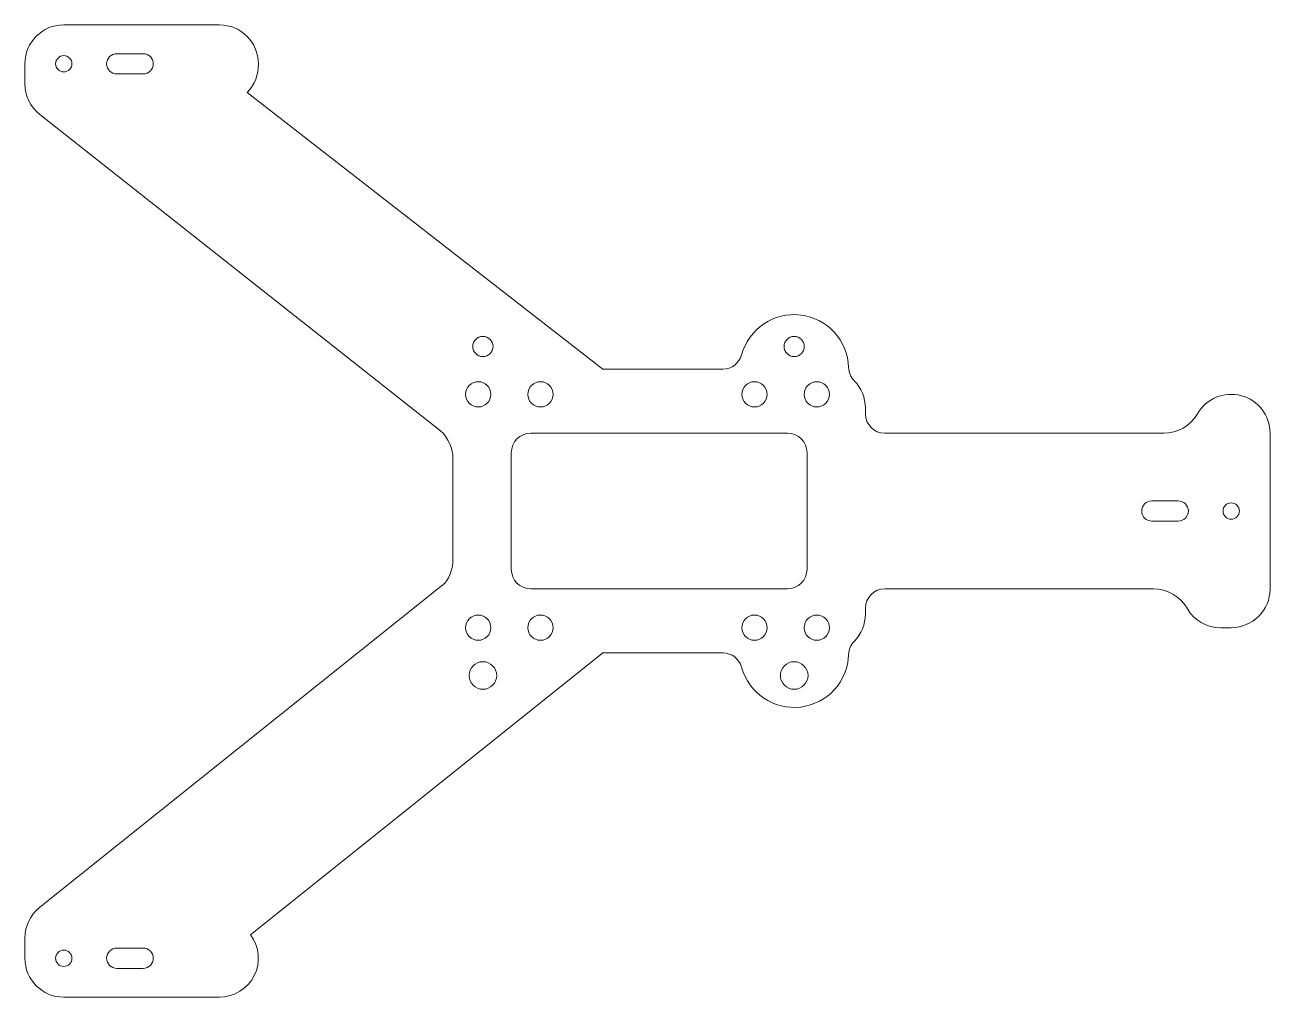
# Model space of a CAD drawing. Header units: millimetres. Extents: x 48 to 368, y 12 to 262.
import ezdxf

# ---------------------------------------------------------------- set-up
doc = ezdxf.new("R2010")
doc.units = ezdxf.units.MM
doc.layers.add('VISIBLE', color=7, linetype='Continuous', lineweight=0)

msp = doc.modelspace()

# ---------------------------------------------------------------- linework, layer by layer
at = {"layer": 'VISIBLE'}
for p, q in [((58.16, 262.26), (98.16, 262.26)), ((78.56, 254.86), (71.76, 254.86)), ((48.16, 247.11), (48.16, 252.26)), ((71.76, 249.66), (78.56, 249.66)), ((105.27, 244.92), (196.67, 173.76)), ((154.98, 157.9), (51.96, 239.26)), ((196.67, 173.76), (227.53, 173.76)), ((264.16, 163.76), (264.16, 162.26)), ((244.16, 157.26), (178.16, 157.26)), ((269.16, 157.26), (340.84, 157.26)), ((368.16, 157.26), (368.16, 117.26)), ((158.16, 124.82), (158.16, 150.58)), ((173.16, 152.26), (173.16, 122.26)), ((249.16, 122.26), (249.16, 152.26)), ((344.56, 139.86), (337.76, 139.86)), ((337.76, 134.66), (344.56, 134.66)), ((51.91, 35.27), (156.1, 118.73)), ((178.16, 117.26), (244.16, 117.26)), ((338.16, 117.26), (269.16, 117.26)), ((264.16, 112.26), (264.16, 110.76)), ((358.16, 107.26), (355.48, 107.26)), ((196.66, 100.76), (106.16, 28.26)), ((227.53, 100.76), (196.66, 100.76)), ((48.16, 22.26), (48.16, 27.46)), ((78.56, 24.86), (71.76, 24.86)), ((71.76, 19.66), (78.56, 19.66)), ((98.16, 12.26), (58.16, 12.26))]:
    msp.add_line(p, q, dxfattribs=at)
for centre, radius in [((58.16, 252.26), 2.1), ((165.86, 179.56), 2.6), ((245.86, 179.56), 2.6), ((164.66, 167.26), 3.25), ((180.66, 167.26), 3.25), ((235.66, 167.26), 3.25), ((251.66, 167.26), 3.25), ((358.16, 137.26), 2.1), ((164.66, 107.26), 3.25), ((180.66, 107.26), 3.25), ((235.66, 107.26), 3.25), ((251.66, 107.26), 3.25), ((165.86, 94.96), 3.55), ((245.86, 94.96), 3.55), ((58.16, 22.26), 2.1)]:
    msp.add_circle(centre, radius, dxfattribs=at)
for centre, radius, start, end in [((58.16, 252.26), 10, 90, 180), ((98.16, 252.26), 10, 0, 90), ((71.76, 252.26), 2.6, 90, 270), ((78.56, 252.26), 2.6, 270, 90), ((98.17, 251.96), 10, 315.2203, 1.7216), ((58.16, 247.11), 10, 180, 231.6987), ((245.86, 173.76), 14, 1.5863, 164.7425), ((227.53, 178.76), 5, 270, 344.7425), ((264.85, 174.29), 5, 181.5863, 224.5661), ((254.16, 163.76), 10, 0, 44.5661), ((358.16, 157.26), 10, 0, 150), ((269.16, 162.26), 5, 180, 270), ((340.84, 167.26), 10, 270, 330), ((148.16, 150.58), 10, 0, 47.0287), ((178.16, 152.26), 5, 90, 180), ((244.16, 152.26), 5, 0, 90), ((337.76, 137.26), 2.6, 90, 270), ((344.56, 137.26), 2.6, 270, 90), ((148.16, 124.82), 10, 322.4884, 0), ((178.16, 122.26), 5, 180, 270), ((244.16, 122.26), 5, 270, 0), ((269.16, 112.26), 5, 90, 180), ((338.16, 107.26), 10, 30, 90), ((358.16, 117.26), 10, 270, 0), ((355.48, 117.26), 10, 210, 270), ((254.16, 110.76), 10, 315.4339, 0), ((264.85, 100.24), 5, 135.4339, 178.4137), ((227.53, 95.76), 5, 15.2575, 90), ((245.86, 100.76), 14, 195.2575, 358.4137), ((58.16, 27.46), 10, 128.6993, 180), ((98.16, 22.26), 10, 270, 36.8598), ((71.76, 22.26), 2.6, 90, 270), ((78.56, 22.26), 2.6, 270, 90), ((58.16, 22.26), 10, 180, 270)]:
    msp.add_arc(centre, radius, start, end, dxfattribs=at)

doc.saveas('drawing.dxf')
